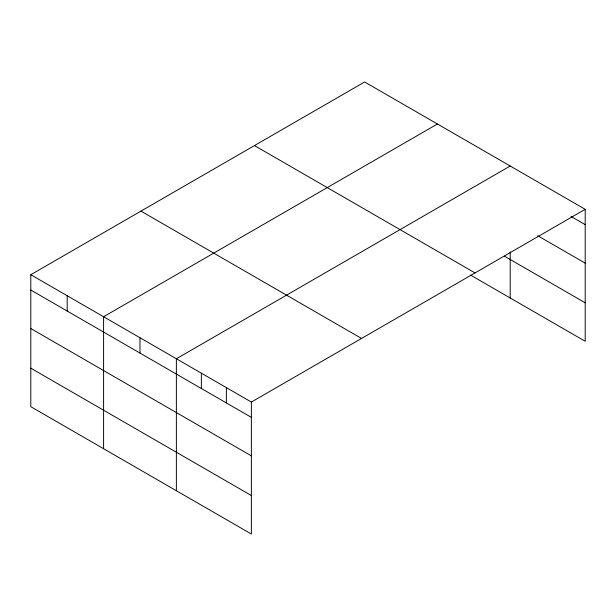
<?xml version="1.0" encoding="UTF-8"?>
<svg xmlns="http://www.w3.org/2000/svg" width="616" height="616" viewBox="0 0 616 616"><rect width="100%" height="100%" fill="white"/><g stroke="black" fill="none" stroke-linecap="round" stroke-linejoin="round"><path stroke-width="0.92" d="M30.8 274.713L251.367 402.055L251.367 534.026L30.8 406.683L30.8 274.713L364.634 81.974L585.2 209.317L585.2 341.287L470.501 275.067M437.422 124.001L103.588 316.732L103.588 448.702M510.21 166.02L176.376 358.758L176.376 490.729M251.367 402.055L585.2 209.317M571.032 216.47L585.2 224.648M537.706 235.712L585.2 263.14M504.419 256.156L585.2 302.795M254.47 145.576L475.036 272.919M140.964 211.111L361.53 338.454M30.8 290.036L251.367 417.378M30.8 328.528L251.367 455.871M30.8 368.191L251.367 495.534M510.21 251.944L510.21 297.99M226.372 387.626L226.372 402.949M201.37 373.188L201.37 388.519M139.978 337.745L139.978 353.076M67.19 295.726L67.19 311.049"/></g></svg>
